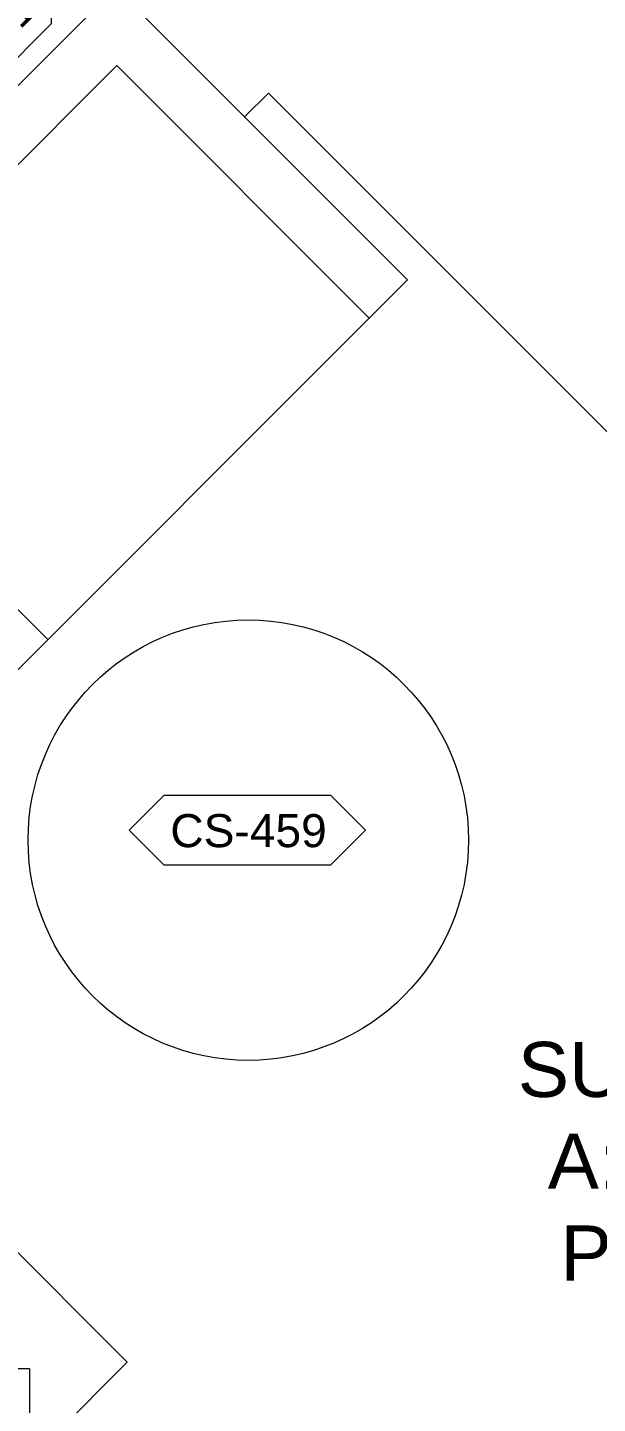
# Model space of a CAD drawing. Header units: centimetres. Extents: x 118932 to 154602, y -32682 to -23521.
# Drawn here: x 137880.8 to 137984.4, y -25689.7 to -25439.8 of the extents above; entities that cross this region are included whole.
import ezdxf

# ---------------------------------------------------------------- set-up
doc = ezdxf.new("R2010")
doc.units = ezdxf.units.CM
doc.header["$LTSCALE"] = 50
doc.header["$MEASUREMENT"] = 0
doc.linetypes.add('HIDDEN', pattern=[0.375, 0.25, -0.125])
for name, color, linetype, lineweight, true_color in [('GEN_00_BL_Yazı', 7, 'Continuous', 0, 0x4f5250), ('GEN_00_BL_Ölçü Dış', 7, 'Continuous', 5, 0x766a5e), ('GEN_02_TF_Mobilya', 7, 'Continuous', 5, 0x745e3d)]:
    doc.layers.add(name, color=color, linetype=linetype, lineweight=lineweight, true_color=true_color)
doc.layers.add('GEN_02_TF_Halı', color=7, linetype='Continuous', lineweight=5, true_color=0x903373, transparency=0.8)
doc.styles.add('ARIAL', font='arial.ttf')
doc.styles.add('Arial_6', font='arial.ttf', dxfattribs={"height": 59.5325})

# ---------------------------------------------------------------- blocks, each defined once
blk = doc.blocks.new('FFE-Tag')
at = {"color": 0}
blk.add_wipeout([(-8.76, 0), (-6.19, 2.57), (6.19, 2.57), (8.76, 0), (6.19, -2.57), (-6.19, -2.57)], dxfattribs=at).dxf.layer = 'GEN_00_BL_Yazı'
at = {"layer": 'GEN_00_BL_Yazı', "color": 0}
for p, q in [((-8.76, 0), (-6.19, 2.57)), ((6.19, 2.57), (-6.19, 2.57)), ((8.76, 0), (6.19, 2.57)), ((-8.76, 0), (-6.19, -2.57)), ((8.76, 0), (6.19, -2.57)), ((-6.19, -2.57), (6.19, -2.57))]:
    blk.add_line(p, q, dxfattribs=at)
blk = doc.blocks.new('UP-456_Sofa_250x75')
at = {"layer": 'GEN_02_TF_Mobilya'}
for p, q in [((-249.61, 2.12), (-72.83, 178.9)), ((-72.83, 164.53), (-235.47, 1.89)), ((-189.62, -43.95), (-72.83, 72.83)), ((-131.23, 14.44), (-177.07, 60.29)), ((-196.58, -50.91), (-249.61, 2.12)), ((-235.47, 1.89), (-189.62, -43.95)), ((-189.62, -43.95), (-196.58, -50.91))]:
    blk.add_line(p, q, dxfattribs=at)
at = {"layer": 'GEN_00_BL_Yazı', "xscale": 2.448801272789191, "yscale": 2.448801272789191, "zscale": 2.448801272789191, "rotation": 44.99999999999581}
blk.add_blockref('FFE-Tag', (16.37, 32.93), dxfattribs=at)
at = {"layer": 'GEN_02_TF_Mobilya'}
for p, q in [((-72.83, 72.83), (0, 0)), ((0, 0), (45.85, 45.85))]:
    blk.add_line(p, q, dxfattribs=at)
blk = doc.blocks.new('Drapery Nest - Drape-V396-TYPE F')
at = {"layer": 'GEN_02_TF_Mobilya', "linetype": 'HIDDEN'}
for points in [[(0, 95.25, -1), (0, 133.35, 1), (0, 247.65, -1), (0, 285.75, 1), (0, 400.05, -1), (0, 438.15, 1), (0, 400.05, -1), (0, 285.75, 1), (0, 247.65, -1), (0, 133.35, 1), (0, 95.25, -1), (0, -19.05, 1)], [(0, -361.95, -1), (0, -323.85, 1), (0, -209.55, -1), (0, -171.45, 1), (0, -57.15, -1), (0, -19.05, 1), (0, -57.15, -1), (0, -171.45, 1), (0, -209.55, -1), (0, -323.85, 1), (0, -361.95, -1), (0, -476.25, 1)], [(0, -819.15, -1), (0, -781.05, 1), (0, -666.75, -1), (0, -628.65, 1), (0, -514.35, -1), (0, -476.25, 1), (0, -514.35, -1), (0, -628.65, 1), (0, -666.75, -1), (0, -781.05, 1), (0, -819.15, -1), (0, -933.45, 1)]]:
    blk.add_lwpolyline(points, format="xyb", close=True, dxfattribs=at)
blk = doc.blocks.new('CS-459_CoffeTableWithOttoman_custom')
at = {"layer": 'GEN_00_BL_Yazı', "xscale": 2.448801272789173, "yscale": 2.448801272789173, "zscale": 2.448801272789173}
blk.add_blockref('FFE-Tag', (-0.16, 1.8), dxfattribs=at)
at = {"layer": 'GEN_02_TF_Mobilya'}
blk.add_circle((0, 0), 40, dxfattribs=at)
at = {"layer": 'GEN_00_BL_Yazı', "insert": (-14.16, 4.72), "char_height": 6, "attachment_point": 1, "style": 'Arial_6'}
blk.add_mtext('CS-459', dxfattribs=at)
blk = doc.blocks.new('WT-451_SheerCurtain')
at = {"layer": 'GEN_00_BL_Yazı', "xscale": 2.448801272789174, "yscale": 2.448801272789174, "zscale": 2.448801272789174, "rotation": 134.9999999999815}
blk.add_blockref('FFE-Tag', (0, 0), dxfattribs=at)
at = {"layer": 'GEN_00_BL_Yazı', "insert": (8.41, -12.55), "char_height": 6, "attachment_point": 1, "rotation": 135, "style": 'Arial_6'}
blk.add_mtext('WT-451', dxfattribs=at)
blk = doc.blocks.new('CS-478_Console_165x40.5x91')
at = {"layer": 'GEN_02_TF_Mobilya'}
for points in [[(-67.5, 0), (67.5, 0), (67.5, 40.5), (-67.5, 40.5)], [(-82.5, 2), (-67.5, 2), (-67.5, 38.5), (-82.5, 38.5)], [(67.5, 2), (82.5, 2), (82.5, 38.5), (67.5, 38.5)]]:
    blk.add_lwpolyline(points, close=True, dxfattribs=at)
at = {"layer": 'GEN_00_BL_Yazı', "xscale": 2.448801272789191, "yscale": 2.448801272789191, "zscale": 2.448801272789191}
blk.add_blockref('FFE-Tag', (43.68, 9.72), dxfattribs=at)
at = {"layer": 'GEN_00_BL_Yazı', "insert": (29.68, 12.64), "char_height": 6, "attachment_point": 1, "style": 'Arial_6'}
blk.add_mtext('CS-478', dxfattribs=at)
blk = doc.blocks.new('PPBamako_SuiteC_TefrisPlan')
at = {"xscale": -1.000000000000007, "rotation": 90}
blk.add_blockref('UP-456_Sofa_250x75', (-508.58, -567.89), dxfattribs=at)
at = {"layer": 'GEN_02_TF_Halı'}
blk.add_lwpolyline([(-487.26, -341.72), (-482.94, -337.4), (-263.74, -556.6), (-461.73, -754.59), (-680.93, -535.39), (-664.04, -518.5)], dxfattribs=at)
at = {"xscale": -0.09999991276213538, "yscale": 0.0999999127621354, "zscale": 0.0999999127621354, "rotation": 314.8177696313412}
blk.add_blockref('Drapery Nest - Drape-V396-TYPE F', (-467.07, -262.32), dxfattribs=at)
at = {"color": 1, "rotation": 315}
blk.add_blockref('CS-478_Console_165x40.5x91', (-390.75, -333.56), dxfattribs=at)
at = {"rotation": 269.9239460691204}
blk.add_blockref('WT-451_SheerCurtain', (-537.56, -331.09), dxfattribs=at)
at = {"color": 1}
blk.add_blockref('CS-459_CoffeTableWithOttoman_custom', (-486.6, -473.08), dxfattribs=at)
blk = doc.blocks.new('TEFRISLI MAHAL LEVEL 0 D BLOK')
at = {"layer": 'GEN_00_BL_Yazı', "transparency": 33554687, "insert": (-1257.37, 862.25), "char_height": 10, "attachment_point": 2, "style": 'ARIAL'}
blk.add_mtext('SUITE C-151\\PA: 49.60 m²\\PP: 46.93 m', dxfattribs=at)

msp = doc.modelspace()

# ---------------------------------------------------------------- block references
at = {"color": 1}
msp.add_blockref('PPBamako_SuiteC_TefrisPlan', (138407.54, -25114.33, 0), dxfattribs=at)

# ---------------------------------------------------------------- next in the draw order: block references
at = {"layer": 'GEN_00_BL_Ölçü Dış'}
msp.add_blockref('TEFRISLI MAHAL LEVEL 0 D BLOK', (139268.8, -26486.31), dxfattribs=at)

doc.saveas('drawing.dxf')
